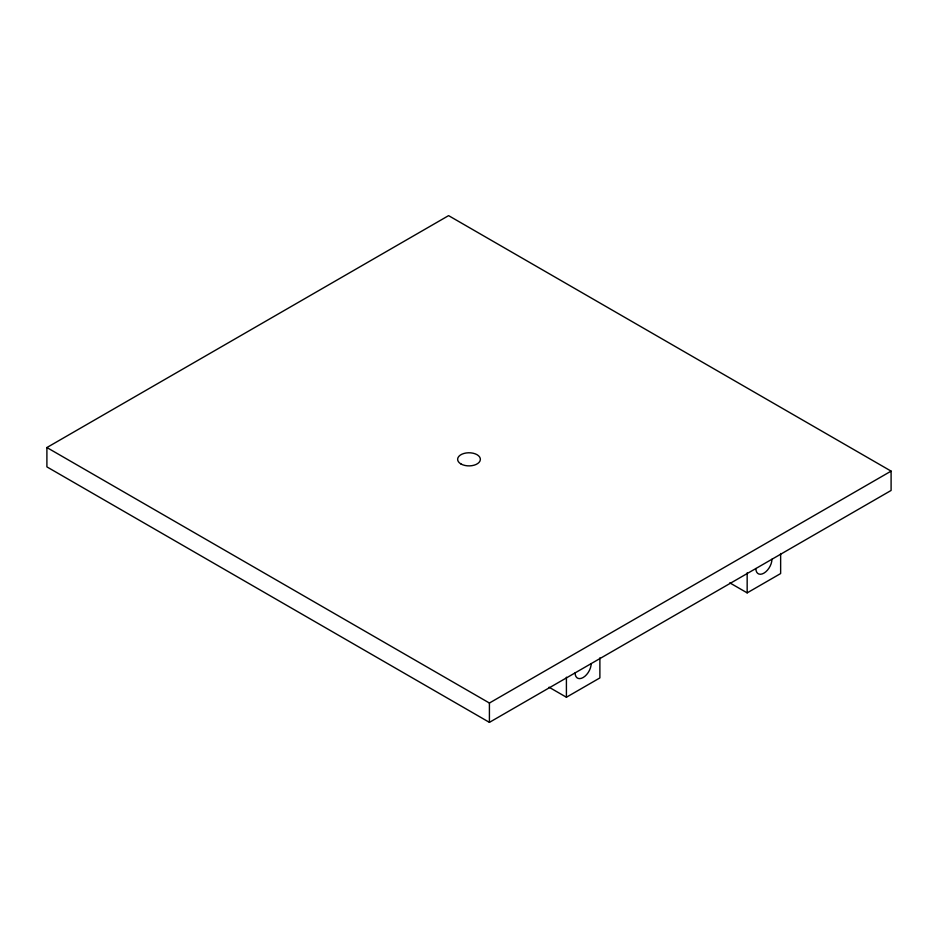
<?xml version="1.0" encoding="UTF-8"?>
<svg xmlns="http://www.w3.org/2000/svg" width="938" height="938" viewBox="0 0 938 938"><rect width="100%" height="100%" fill="white"/><g stroke="black" fill="none" stroke-linecap="round" stroke-linejoin="round"><path stroke-width="1.41" d="M46.9 447.543L46.9 466.878L489.413 722.366L891.1 490.457L891.1 471.122L448.587 215.634L46.9 447.543L489.413 703.031L891.1 471.122M489.413 722.366L489.413 703.031M549.047 687.214L566.411 697.239L566.411 677.201M599.886 657.866L599.886 677.916L566.411 697.239M729.811 582.861L747.164 592.875L747.164 572.837M780.639 553.514L780.639 573.552L747.164 592.875M591.175 663.612A11.362 6.554 -60 0 1 583.143 677.529A11.362 6.554 -60 0 1 575.111 672.886M771.939 559.247A11.362 6.554 -60 0 1 763.895 573.165A11.362 6.554 -60 0 1 755.864 568.534M460.968 463.97A11.362 6.554 0 0 0 479.975 461.039A11.362 6.554 0 0 0 466.057 452.995A11.362 6.554 0 0 0 460.968 463.97"/></g></svg>
